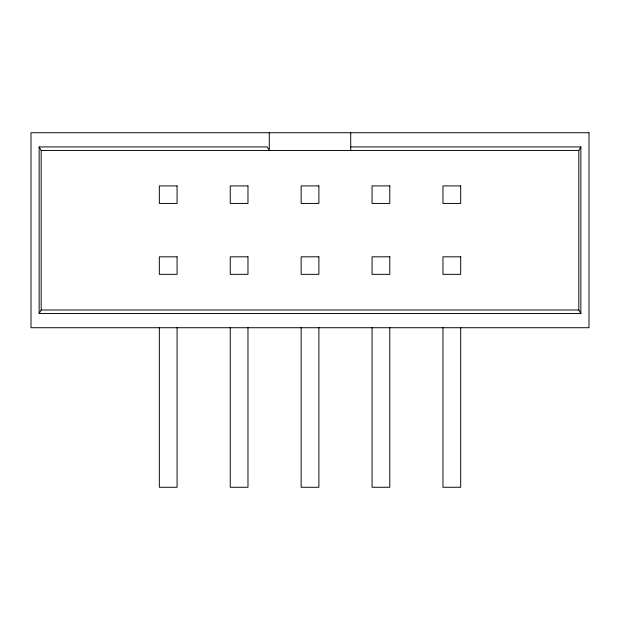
<?xml version="1.0" encoding="UTF-8"?>
<svg xmlns="http://www.w3.org/2000/svg" width="620" height="620" viewBox="0 0 620 620"><rect width="100%" height="100%" fill="white"/><g stroke="black" fill="none" stroke-linecap="round" stroke-linejoin="round"><path stroke-width="0.93" d="M350.726 146.917L580.855 146.917L580.855 313.542L39.145 313.542L41.184 310L41.184 150.458L39.145 146.917L267.236 146.917L269.274 150.458L269.274 132.734M580.855 313.542L578.817 310L578.817 150.458L580.855 146.917M41.184 150.458L578.817 150.458M41.184 310L578.817 310M460.691 327.43L460.691 487.266L442.967 487.266L442.967 327.43M389.786 327.43L389.786 487.266L372.062 487.266L372.062 327.43M350.726 132.734L350.726 150.458M318.882 327.43L318.882 487.266L301.157 487.266L301.157 327.43M247.977 327.43L247.977 487.266L230.245 487.266L230.245 327.43M177.072 327.43L177.072 487.266L159.34 487.266L159.34 327.43M39.145 146.917L39.145 313.542M589 132.734L31 132.734L31 327.724L589 327.724L589 132.734M177.072 185.915L159.34 185.915L159.34 203.43L177.072 203.43L177.072 185.915M247.977 185.915L230.245 185.915L230.245 203.43L247.977 203.43L247.977 185.915M318.882 185.915L301.157 185.915L301.157 203.43L318.882 203.43L318.882 185.915M389.786 185.915L372.062 185.915L372.062 203.43L389.786 203.43L389.786 185.915M460.691 185.915L442.967 185.915L442.967 203.43L460.691 203.43L460.691 185.915M177.072 256.82L159.34 256.82L159.34 274.335L177.072 274.335L177.072 256.82M247.977 256.82L230.245 256.82L230.245 274.335L247.977 274.335L247.977 256.82M318.882 256.82L301.157 256.82L301.157 274.335L318.882 274.335L318.882 256.82M389.786 256.82L372.062 256.82L372.062 274.335L389.786 274.335L389.786 256.82M460.691 256.82L442.967 256.82L442.967 274.335L460.691 274.335L460.691 256.82"/></g></svg>
